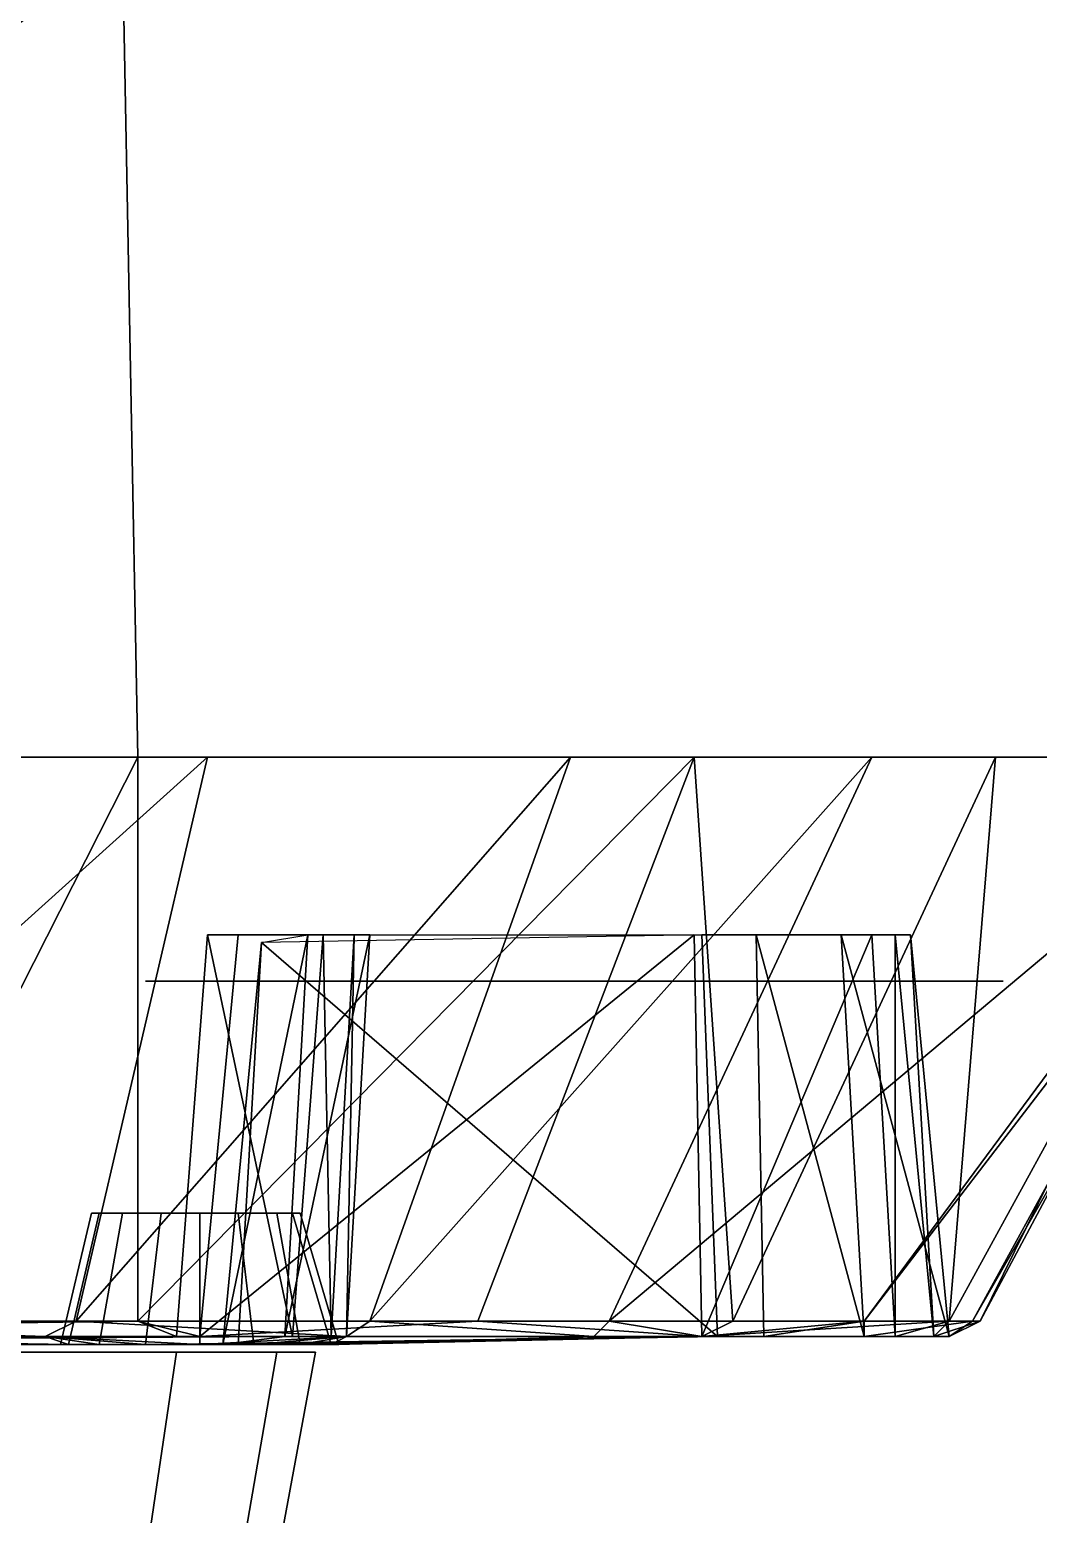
# Model space of a CAD drawing. Extents: x -2750 to 2751, y -1310 to 2918.
# Drawn here: x 58 to 188.5, y -1092 to -899.8 of the extents above; entities that cross this region are included whole.
import ezdxf

# ---------------------------------------------------------------- set-up
doc = ezdxf.new("R2010")
doc.units = 0

msp = doc.modelspace()

# ---------------------------------------------------------------- linework, layer by layer
at = {"layer": '241129', "color": 1}
for points in [[(72, -994, 27), (-71, -994, 27), (70, -889, -19), (72, -994, 27)], [(-71, -994, 27), (-70, -889, -19), (70, -889, -19), (-71, -994, 27)], [(72, -994, 27), (70, -889, -19), (72, -994, -106), (72, -994, 27)], [(70, -889, -188), (72, -994, -106), (70, -889, -19), (70, -889, -188)], [(-71, -994, -106), (-71, -994, 27), (72, -994, 27), (-71, -994, -106)], [(72, -994, -106), (-71, -994, -106), (72, -994, 27), (72, -994, -106)]]:
    msp.add_3dface(points, dxfattribs=at)
at = {"layer": '257111', "color": 1}
for points in [[(0, -1067, -19), (0, -994, -109), (81, -994, -106), (0, -1067, -19)], [(64, -1067, -17), (0, -1067, -19), (81, -994, -106), (64, -1067, -17)], [(72, -994, 224), (35, -1067, 216), (72, -1067, 186), (72, -994, 224)], [(72, -994, 224), (36, -994, 233), (35, -1067, 216), (72, -994, 224)], [(64, -1067, -17), (81, -994, -106), (128, -994, -95), (64, -1067, -17)], [(102, -1067, -9), (64, -1067, -17), (128, -994, -95), (102, -1067, -9)], [(144, -994, 222), (72, -1067, 186), (116, -1067, 184), (144, -994, 222)], [(72, -994, 224), (72, -1067, 186), (144, -994, 222), (72, -994, 224)], [(102, -1067, -9), (128, -994, -95), (167, -994, -69), (102, -1067, -9)], [(133, -1067, 8), (102, -1067, -9), (167, -994, -69), (133, -1067, 8)], [(116, -1067, 184), (149, -1067, 176), (144, -994, 222), (116, -1067, 184)], [(133, -1067, 8), (167, -994, -69), (220, -994, 8), (133, -1067, 8)], [(166, -1067, 60), (133, -1067, 8), (220, -994, 8), (166, -1067, 60)], [(149, -1067, 176), (183, -994, 211), (144, -994, 222), (149, -1067, 176)], [(149, -1067, 176), (177, -1067, 159), (183, -994, 211), (149, -1067, 176)], [(166, -1067, 60), (220, -994, 8), (222, -994, 61), (166, -1067, 60)], [(180, -1067, 101), (166, -1067, 60), (222, -994, 61), (180, -1067, 101)], [(177, -1067, 159), (217, -994, 185), (183, -994, 211), (177, -1067, 159)], [(177, -1067, 159), (181, -1067, 130), (217, -994, 185), (177, -1067, 159)], [(180, -1067, 101), (222, -994, 61), (220, -994, 115), (180, -1067, 101)], [(181, -1067, 130), (180, -1067, 101), (220, -994, 115), (181, -1067, 130)], [(181, -1067, 130), (220, -994, 115), (217, -994, 185), (181, -1067, 130)], [(81, -1017, 173), (85, -1017, 175), (80, -1069, 181), (77, -1069, 179)], [(81, -1017, 173), (77, -1069, 179), (92, -1069, 158), (81, -1017, 173)], [(144, -1017, 165), (145, -1069, 171), (80, -1069, 181), (144, -1017, 165)], [(85, -1017, 175), (144, -1017, 165), (80, -1069, 181), (85, -1017, 175)], [(96, -1017, 154), (81, -1017, 173), (92, -1069, 158), (96, -1017, 154)], [(94, -1017, 85), (91, -1069, 82), (83, -1070, 68), (94, -1017, 85)], [(88, -1018, 72), (94, -1017, 85), (83, -1070, 68), (88, -1018, 72)], [(88, -1018, 72), (83, -1070, 68), (85, -1070, 65), (88, -1018, 72)], [(88, -1018, 68), (85, -1070, 65), (147, -1069, 67), (88, -1018, 68)], [(88, -1018, 68), (88, -1018, 72), (85, -1070, 65), (88, -1018, 68)], [(145, -1017, 73), (88, -1018, 68), (147, -1069, 67), (145, -1017, 73)], [(102, -1017, 113), (99, -1069, 113), (91, -1069, 82), (102, -1017, 113)], [(94, -1017, 85), (102, -1017, 113), (91, -1069, 82), (94, -1017, 85)], [(96, -1017, 154), (92, -1069, 158), (97, -1069, 135), (96, -1017, 154)], [(100, -1017, 133), (96, -1017, 154), (97, -1069, 135), (100, -1017, 133)], [(100, -1017, 133), (97, -1069, 135), (99, -1069, 113), (100, -1017, 133)], [(102, -1017, 113), (100, -1017, 133), (99, -1069, 113), (102, -1017, 113)], [(144, -1017, 165), (167, -1017, 151), (145, -1069, 171), (144, -1017, 165)], [(152, -1017, 75), (145, -1017, 73), (147, -1069, 67), (153, -1069, 69)], [(167, -1017, 151), (170, -1069, 156), (145, -1069, 171), (167, -1017, 151)], [(152, -1017, 75), (153, -1069, 69), (166, -1069, 83), (152, -1017, 75)], [(163, -1017, 86), (152, -1017, 75), (166, -1069, 83), (163, -1017, 86)], [(163, -1017, 86), (166, -1069, 83), (177, -1069, 102), (163, -1017, 86)], [(172, -1017, 104), (163, -1017, 86), (177, -1069, 102), (172, -1017, 104)], [(167, -1017, 151), (170, -1017, 143), (170, -1069, 156), (167, -1017, 151)], [(170, -1017, 143), (175, -1069, 148), (170, -1069, 156), (170, -1017, 143)], [(170, -1017, 143), (172, -1017, 121), (175, -1069, 148), (170, -1017, 143)], [(172, -1017, 121), (172, -1017, 104), (177, -1069, 102), (177, -1069, 122)], [(172, -1017, 121), (177, -1069, 122), (175, -1069, 148), (172, -1017, 121)], [(-77, -1069, 179), (77, -1069, 179), (72, -1067, 186), (-77, -1069, 179)], [(72, -1067, 186), (-72, -1067, 186), (-77, -1069, 179), (72, -1067, 186)], [(-72, -1067, 186), (72, -1067, 186), (35, -1067, 216), (-72, -1067, 186)], [(64, -1067, -17), (60, -1069, -11), (0, -1067, -19), (64, -1067, -17)], [(0, -1067, -19), (60, -1069, -11), (0, -1069, -14), (0, -1067, -19)], [(64, -1067, -17), (99, -1069, -3), (60, -1069, -11), (64, -1067, -17)], [(99, -1069, -3), (64, -1067, -17), (102, -1067, -9), (99, -1069, -3)], [(77, -1069, 179), (80, -1069, 181), (72, -1067, 186), (77, -1069, 179)], [(80, -1069, 181), (116, -1067, 184), (72, -1067, 186), (80, -1069, 181)], [(116, -1067, 184), (80, -1069, 181), (145, -1069, 171), (116, -1067, 184)], [(102, -1067, -9), (131, -1069, 16), (99, -1069, -3), (102, -1067, -9)], [(131, -1069, 16), (102, -1067, -9), (133, -1067, 8), (131, -1069, 16)], [(145, -1069, 171), (149, -1067, 176), (116, -1067, 184), (145, -1069, 171)], [(133, -1067, 8), (145, -1069, 35), (131, -1069, 16), (133, -1067, 8)], [(133, -1067, 8), (166, -1067, 60), (145, -1069, 35), (133, -1067, 8)], [(145, -1069, 171), (177, -1067, 159), (149, -1067, 176), (145, -1069, 171)], [(145, -1069, 171), (170, -1069, 156), (177, -1067, 159), (145, -1069, 171)], [(166, -1067, 60), (153, -1069, 69), (145, -1069, 35), (166, -1067, 60)], [(166, -1067, 60), (166, -1069, 83), (153, -1069, 69), (166, -1067, 60)], [(180, -1067, 101), (177, -1069, 102), (166, -1069, 83), (180, -1067, 101)], [(166, -1069, 83), (166, -1067, 60), (180, -1067, 101), (166, -1069, 83)], [(177, -1067, 159), (170, -1069, 156), (175, -1069, 148), (177, -1067, 159)], [(177, -1067, 159), (175, -1069, 148), (181, -1067, 130), (177, -1067, 159)], [(181, -1067, 130), (175, -1069, 148), (177, -1069, 122), (181, -1067, 130)], [(181, -1067, 130), (177, -1069, 122), (180, -1067, 101), (181, -1067, 130)], [(180, -1067, 101), (177, -1069, 122), (177, -1069, 102), (180, -1067, 101)], [(-89, -1069, 82), (99, -1069, 113), (-99, -1069, 113), (-89, -1069, 82)], [(-97, -1069, 135), (-99, -1069, 113), (99, -1069, 113), (-97, -1069, 135)], [(-97, -1069, 135), (99, -1069, 113), (97, -1069, 135), (-97, -1069, 135)], [(97, -1069, 135), (92, -1069, 158), (-97, -1069, 135), (97, -1069, 135)], [(-97, -1069, 135), (92, -1069, 158), (-91, -1069, 158), (-97, -1069, 135)], [(92, -1069, 158), (77, -1069, 179), (-91, -1069, 158), (92, -1069, 158)], [(77, -1069, 179), (-77, -1069, 179), (-91, -1069, 158), (77, -1069, 179)], [(-83, -1070, 68), (91, -1069, 82), (-89, -1069, 82), (-83, -1070, 68)], [(-89, -1069, 82), (91, -1069, 82), (99, -1069, 113), (-89, -1069, 82)], [(83, -1070, 68), (91, -1069, 82), (-83, -1070, 68), (83, -1070, 68)], [(-83, -1070, 68), (-72, -1070, 54), (83, -1070, 68), (-83, -1070, 68)], [(74, -1070, 54), (-72, -1070, 54), (-58, -1070, 44), (74, -1070, 54)], [(83, -1070, 68), (-72, -1070, 54), (74, -1070, 54), (83, -1070, 68)], [(-58, -1070, 44), (-39, -1070, 35), (60, -1070, 44), (-58, -1070, 44)], [(60, -1070, 44), (74, -1070, 54), (-58, -1070, 44), (60, -1070, 44)], [(41, -1070, 35), (60, -1070, 44), (-39, -1070, 35), (41, -1070, 35)], [(62, -1070, 17), (0, -1070, 26), (0, -1069, -14), (62, -1070, 17)], [(63, -1070, 10), (62, -1070, 17), (0, -1069, -14), (63, -1070, 10)], [(0, -1069, -14), (60, -1069, -11), (63, -1070, 10), (0, -1069, -14)], [(41, -1070, 35), (0, -1070, 26), (62, -1070, 17), (41, -1070, 35)], [(60, -1070, 44), (41, -1070, 35), (62, -1070, 17), (60, -1070, 44)], [(67, -1070, 4), (63, -1070, 10), (60, -1069, -11), (67, -1070, 4)], [(73, -1070), (67, -1070, 4), (60, -1069, -11), (73, -1070)], [(80, -1070, -1), (73, -1070), (60, -1069, -11), (80, -1070, -1)], [(99, -1069, -3), (80, -1070, -1), (60, -1069, -11), (99, -1069, -3)], [(74, -1070, 54), (60, -1070, 44), (73, -1070, 34), (74, -1070, 54)], [(67, -1070, 30), (73, -1070, 34), (60, -1070, 44), (67, -1070, 30)], [(63, -1070, 24), (67, -1070, 30), (60, -1070, 44), (63, -1070, 24)], [(62, -1070, 17), (63, -1070, 24), (60, -1070, 44), (62, -1070, 17)], [(74, -1070, 54), (73, -1070, 34), (80, -1070, 35), (74, -1070, 54)], [(85, -1070, 65), (74, -1070, 54), (145, -1069, 35), (85, -1070, 65)], [(87, -1070, 34), (145, -1069, 35), (74, -1070, 54), (87, -1070, 34)], [(74, -1070, 54), (85, -1070, 65), (83, -1070, 68), (74, -1070, 54)], [(80, -1070, 35), (87, -1070, 34), (74, -1070, 54), (80, -1070, 35)], [(87, -1070), (80, -1070, -1), (99, -1069, -3), (87, -1070)], [(85, -1070, 65), (145, -1069, 35), (147, -1069, 67), (85, -1070, 65)], [(93, -1070, 4), (87, -1070), (99, -1069, -3), (93, -1070, 4)], [(87, -1070, 34), (93, -1070, 30), (145, -1069, 35), (87, -1070, 34)], [(97, -1070, 10), (93, -1070, 4), (99, -1069, -3), (97, -1070, 10)], [(93, -1070, 30), (97, -1070, 24), (145, -1069, 35), (93, -1070, 30)], [(131, -1069, 16), (97, -1070, 10), (99, -1069, -3), (131, -1069, 16)], [(98, -1070, 17), (97, -1070, 10), (131, -1069, 16), (98, -1070, 17)], [(97, -1070, 24), (98, -1070, 17), (131, -1069, 16), (97, -1070, 24)], [(97, -1070, 24), (131, -1069, 16), (145, -1069, 35), (97, -1070, 24)], [(145, -1069, 35), (153, -1069, 69), (147, -1069, 67), (145, -1069, 35)]]:
    msp.add_3dface(points, dxfattribs=at)
at = {"layer": '270501', "color": 1}
for points in [[(67, -1053, 12), (66, -1053, 17), (62, -1070, 17), (63, -1070, 10)], [(66, -1053, 17), (67, -1053, 22), (63, -1070, 24), (62, -1070, 17)], [(70, -1053, 7), (67, -1053, 12), (63, -1070, 10), (67, -1070, 4)], [(67, -1053, 22), (70, -1053, 26), (67, -1070, 30), (63, -1070, 24)], [(75, -1053, 29), (67, -1053, 22), (66, -1053, 17), (75, -1053, 29)], [(75, -1053, 29), (66, -1053, 17), (67, -1053, 12), (75, -1053, 29)], [(75, -1053, 4), (70, -1053, 7), (67, -1070, 4), (73, -1070)], [(70, -1053, 26), (75, -1053, 29), (73, -1070, 34), (67, -1070, 30)], [(75, -1053, 29), (70, -1053, 26), (67, -1053, 22), (75, -1053, 29)], [(75, -1053, 29), (67, -1053, 12), (70, -1053, 7), (75, -1053, 29)], [(75, -1053, 29), (70, -1053, 7), (75, -1053, 4), (75, -1053, 29)], [(80, -1053, 3), (75, -1053, 4), (73, -1070), (80, -1070, -1)], [(75, -1053, 29), (80, -1053, 30), (80, -1070, 35), (73, -1070, 34)], [(75, -1053, 29), (75, -1053, 4), (80, -1053, 3), (75, -1053, 29)], [(75, -1053, 29), (80, -1053, 3), (85, -1053, 4), (75, -1053, 29)], [(75, -1053, 29), (85, -1053, 4), (90, -1053, 7), (75, -1053, 29)], [(75, -1053, 29), (90, -1053, 7), (92, -1053, 12), (75, -1053, 29)], [(75, -1053, 29), (92, -1053, 12), (93, -1053, 17), (75, -1053, 29)], [(75, -1053, 29), (93, -1053, 17), (92, -1053, 22), (75, -1053, 29)], [(75, -1053, 29), (92, -1053, 22), (90, -1053, 26), (75, -1053, 29)], [(75, -1053, 29), (90, -1053, 26), (85, -1053, 29), (75, -1053, 29)], [(75, -1053, 29), (85, -1053, 29), (80, -1053, 30), (75, -1053, 29)], [(80, -1053, 30), (85, -1053, 29), (87, -1070, 34), (80, -1070, 35)], [(85, -1053, 4), (80, -1053, 3), (80, -1070, -1), (87, -1070)], [(85, -1053, 29), (90, -1053, 26), (93, -1070, 30), (87, -1070, 34)], [(90, -1053, 7), (85, -1053, 4), (87, -1070), (93, -1070, 4)], [(90, -1053, 26), (92, -1053, 22), (97, -1070, 24), (93, -1070, 30)], [(92, -1053, 12), (90, -1053, 7), (93, -1070, 4), (97, -1070, 10)], [(92, -1053, 22), (93, -1053, 17), (98, -1070, 17), (97, -1070, 24)], [(93, -1053, 17), (92, -1053, 12), (97, -1070, 10), (98, -1070, 17)]]:
    msp.add_3dface(points, dxfattribs=at)
at = {"layer": '42157', "color": 1}
msp.add_3dface([(73, -1023, 184), (73, -1023, 50), (184, -1023, 50), (184, -1023, 184)], dxfattribs=at)
at = {"layer": '8239', "color": 1}
for points in [[(0, -1071, 221), (56, -1071, 202), (77, -1071, 181), (0, -1071, 221)], [(0, -1071, 221), (77, -1071, 181), (90, -1071, 155), (0, -1071, 221)], [(0, -1071, 221), (90, -1071, 155), (95, -1071, 125), (0, -1071, 221)], [(0, -1071, 221), (95, -1071, 125), (90, -1071, 96), (0, -1071, 221)], [(0, -1071, 221), (90, -1071, 96), (77, -1071, 70), (0, -1071, 221)], [(0, -1071, 221), (77, -1071, 70), (56, -1071, 49), (0, -1071, 221)], [(47, -1152, 190), (65, -1152, 172), (77, -1071, 181), (56, -1071, 202)], [(65, -1152, 79), (47, -1152, 61), (56, -1071, 49), (77, -1071, 70)], [(65, -1152, 172), (76, -1152, 150), (90, -1071, 155), (77, -1071, 181)], [(76, -1152, 101), (65, -1152, 79), (77, -1071, 70), (90, -1071, 96)], [(76, -1152, 150), (80, -1152, 125), (95, -1071, 125), (90, -1071, 155)], [(80, -1152, 125), (76, -1152, 101), (90, -1071, 96), (95, -1071, 125)]]:
    msp.add_3dface(points, dxfattribs=at)

doc.saveas('drawing.dxf')
